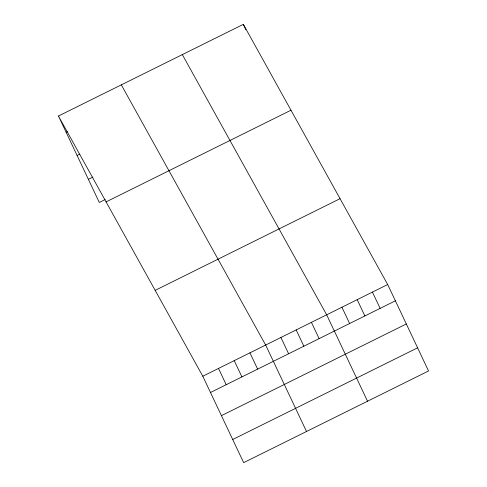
<?xml version="1.0" encoding="UTF-8"?>
<svg xmlns="http://www.w3.org/2000/svg" width="487" height="487" viewBox="0 0 487 487"><rect width="100%" height="100%" fill="white"/><g stroke="black" fill="none" stroke-linecap="round" stroke-linejoin="round"><path stroke-width="0.73" d="M58.458 116.028L243.348 24.35L387.689 284.542L428.542 370.972L243.652 462.65L202.793 376.22L58.458 116.028L99.311 202.458L105.204 199.536M66.153 132.306L67.462 131.66M77.092 155.456L79.716 154.16M88.372 179.307L92.956 177.037M106.087 201.892L290.983 110.214M155.164 290.362L340.054 198.678M202.793 376.22L387.689 284.542M210.487 392.498L395.383 300.82M221.433 415.648L406.322 323.971M232.707 439.499L417.596 347.821M182.339 54.605L326.674 314.797L367.527 401.227M121.324 84.86L265.659 345.052L306.512 431.476M372.433 292.103L380.128 308.381M243.348 24.35L245.917 29.774M357.178 299.669L364.873 315.947M341.929 307.23L349.623 323.508M311.418 322.357L319.113 338.635M296.163 329.924L303.858 346.202M280.914 337.485L288.608 353.763M249.941 352.844L257.635 369.122M234.229 360.636L241.923 376.914M218.511 368.428L226.205 384.706"/></g></svg>
